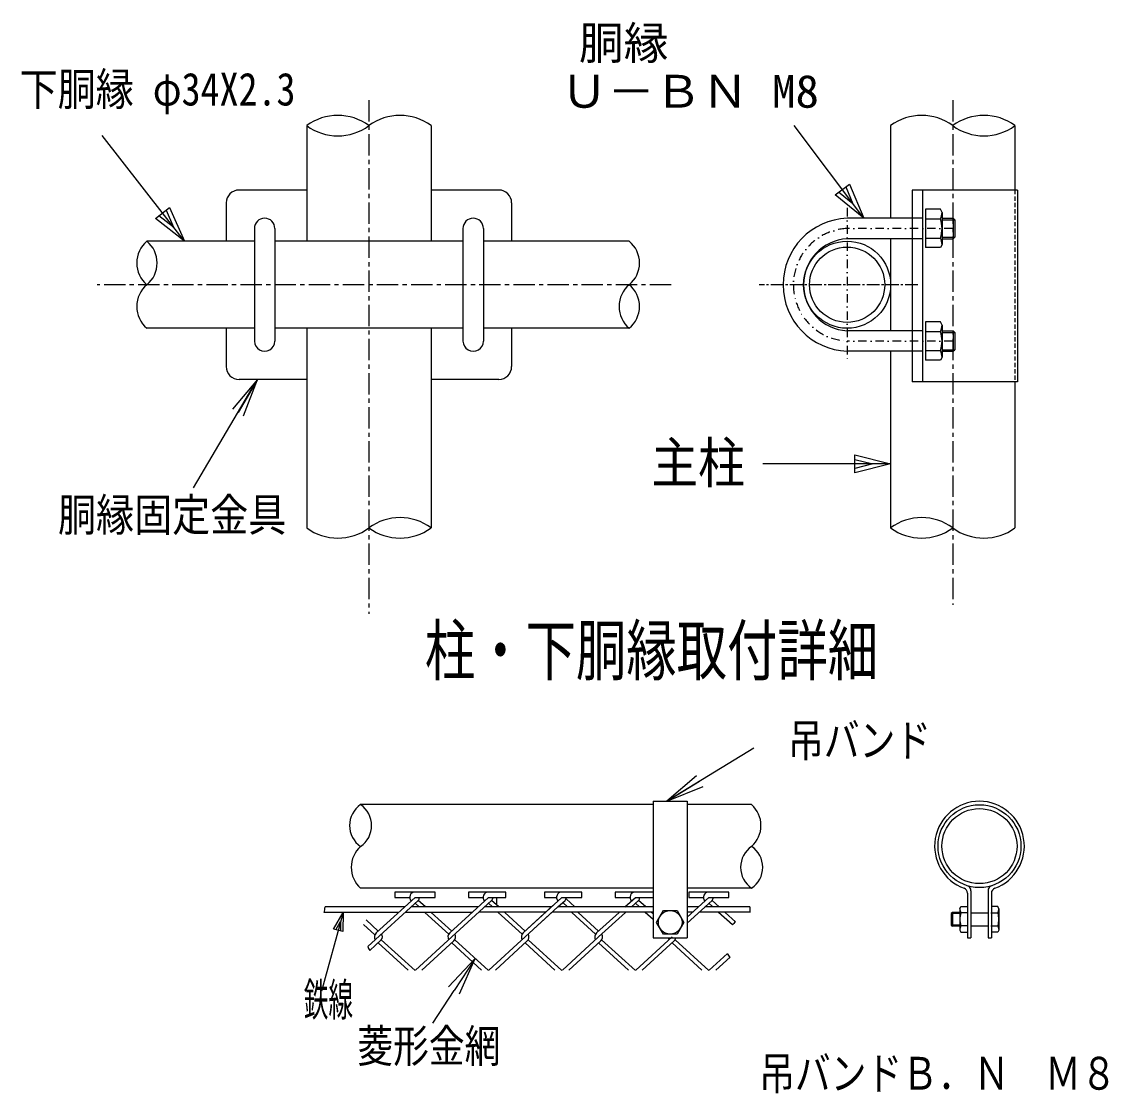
# Model space of a CAD drawing. Units: millimetres, scale not verified. Extents: x -4455 to 4455, y -3150 to 3150.
# Drawn here: x 996 to 2270, y -302 to 954 of the extents above; entities that cross this region are included whole.
import ezdxf
from ezdxf.enums import TextEntityAlignment as Align

# ---------------------------------------------------------------- set-up
doc = ezdxf.new("R2010")
doc.units = ezdxf.units.MM
doc.header["$LTSCALE"] = 20
for name, pattern in [('USER1', [2, 1.25, -0.25, 0.25, -0.25]), ('USER2', [0.375, 0.25, -0.125]), ('USER4', [1.125, 0.75, -0.125, 0.125, -0.125]), ('USER5', [1.01, 0.5, -0.25, 0.01, -0.25])]:
    doc.linetypes.add(name, pattern=pattern)
for name, color, linetype, lineweight in [('0-1_1', 7, 'Continuous', 25), ('0-2_0', 7, 'Continuous', 25), ('0-3_2', 7, 'Continuous', 25), ('0-4_EXTCNT-L', 2, 'Continuous', 25)]:
    doc.layers.add(name, color=color, linetype=linetype, lineweight=lineweight)
doc.styles.add('ＭＳ ゴシック', font='')
doc.styles.get('ＭＳ ゴシック').set_extended_font_data('MS Gothic')

# ---------------------------------------------------------------- blocks, each defined once
blk = doc.blocks.new('C55')
at = {"layer": '0-1_1', "color": 4}
blk.add_line((44756.8, 31910.3), (42756.8, 31910.3), dxfattribs=at)
blk.add_lwpolyline([(44196.8, 32050.3), (44756.8, 31910.3), (44196.8, 31770.3)], close=True, dxfattribs=at)
blk.add_lwpolyline([(44196.8, 31980.3), (44476.8, 31910.3), (44196.8, 31840.3)], dxfattribs=at)
blk = doc.blocks.new('C53')
at = {"layer": '0-1_1', "color": 4}
blk.add_line((30889.1, 37390.3), (31690.8, 39323.4), dxfattribs=at)
blk.add_lwpolyline([(31232.9, 37854), (30889.1, 37390.3), (30974.3, 37961.2)], close=True, dxfattribs=at)
blk.add_lwpolyline([(31168.3, 37880.8), (30996.3, 37648.9), (31038.9, 37934.4)], dxfattribs=at)
blk = doc.blocks.new('C54')
at = {"layer": '0-1_1', "color": 4}
blk.add_line((44336.5, 37750.3), (43250.4, 39198.8), dxfattribs=at)
blk.add_lwpolyline([(44112.6, 38282.3), (44336.5, 37750.3), (43888.5, 38114.4)], close=True, dxfattribs=at)
blk.add_lwpolyline([(44056.6, 38240.3), (44168.5, 37974.3), (43944.5, 38156.3)], dxfattribs=at)
blk = doc.blocks.new('C56')
at = {"layer": '0-1_1', "color": 4}
blk.add_line((94861.1, 25811.8), (94220.6, 23457), dxfattribs=at)
blk.add_lwpolyline([(94579, 25308.2), (94861.1, 25811.8), (94849.2, 25234.7)], close=True, dxfattribs=at)
blk.add_lwpolyline([(94646.6, 25289.8), (94787.6, 25541.6), (94781.7, 25253.1)], dxfattribs=at)
blk = doc.blocks.new('DARROWS')
at = {"layer": '0-2_0', "color": 2}
blk.add_line((0, 0), (-19.982, 0), dxfattribs=at)
blk.add_lwpolyline([(-20, -3.333), (0, 0), (-20, 3.333)], dxfattribs=at)

msp = doc.modelspace()

# ---------------------------------------------------------------- linework, layer by layer
at = {"layer": '0-1_1', "color": 4, "linetype": 'USER1'}
for p, q in [((1403.54, 862.43), (1403.54, 260.3)), ((2088.14, 862.43), (2088.14, 270.71)), ((1758, 645.91), (1085, 645.91))]:
    msp.add_line(p, q, dxfattribs=at)
at = {"layer": '0-1_1'}
for p, q in [((1330.64, 832.43), (1330.64, 696.91)), ((1476.44, 832.43), (1476.44, 696.91)), ((2015.24, 832.43), (2015.24, 723.91)), ((2161.04, 832.43), (2161.04, 756.91)), ((1330.64, 756.91), (1251.25, 756.91)), ((1555.84, 756.91), (1476.44, 756.91)), ((2164.04, 756.91), (2040.66, 756.91)), ((2164.04, 756.91), (2164.04, 531.91)), ((2056.04, 734.41), (2056.04, 689.41)), ((2075.54, 730.66), (2075.54, 693.16)), ((2052.66, 723.91), (1964.24, 723.91)), ((2056.04, 723.16), (2073.81, 723.16)), ((2075.54, 723.91), (2088.74, 723.91)), ((2088.74, 723.91), (2090.54, 722.11)), ((2088.74, 723.91), (2088.74, 699.91)), ((2090.54, 722.11), (2090.54, 701.71)), ((1269.25, 711.91), (1269.25, 579.91)), ((1293.25, 711.91), (1293.25, 579.91)), ((1513.84, 711.91), (1513.84, 579.91)), ((1537.84, 711.91), (1537.84, 579.91)), ((2090.54, 701.71), (2088.74, 699.91)), ((1269.25, 696.91), (1143.25, 696.91)), ((1269.25, 696.91), (1223.54, 696.91)), ((1513.84, 696.91), (1293.25, 696.91)), ((1583.54, 696.91), (1537.84, 696.91)), ((1708.84, 696.91), (1537.84, 696.91)), ((2052.66, 699.91), (1964.24, 699.91)), ((2015.24, 699.91), (2015.24, 591.91)), ((2056.04, 700.67), (2073.81, 700.67)), ((2073.81, 689.41), (2056.04, 689.41)), ((2075.54, 693.16), (2073.81, 689.41)), ((2075.54, 699.91), (2088.74, 699.91)), ((2056.04, 602.41), (2056.04, 557.41)), ((1269.25, 594.91), (1143.25, 594.91)), ((1269.25, 594.91), (1223.54, 594.91)), ((1513.84, 594.91), (1293.25, 594.91)), ((1330.64, 594.91), (1330.64, 360.91)), ((1476.44, 594.91), (1476.44, 360.91)), ((1583.54, 594.91), (1537.84, 594.91)), ((1708.84, 594.91), (1537.84, 594.91)), ((2052.66, 591.91), (1964.24, 591.91)), ((2056.04, 591.15), (2073.81, 591.15)), ((2075.54, 598.66), (2075.54, 561.16)), ((2075.54, 591.91), (2088.74, 591.91)), ((2088.74, 591.91), (2090.54, 590.11)), ((2088.74, 591.91), (2088.74, 567.91)), ((2090.54, 590.11), (2090.54, 569.71)), ((2052.66, 567.91), (1964.24, 567.91)), ((2015.24, 567.91), (2015.24, 360.91)), ((2056.04, 568.67), (2073.81, 568.67)), ((2075.54, 561.16), (2073.81, 557.41)), ((2075.54, 567.91), (2088.74, 567.91)), ((2088.74, 567.91), (2090.54, 569.71)), ((2073.81, 557.41), (2056.04, 557.41)), ((1330.64, 534.91), (1251.25, 534.91)), ((1555.84, 534.91), (1476.44, 534.91)), ((2164.04, 531.91), (2040.66, 531.91)), ((2161.04, 531.91), (2161.04, 360.91)), ((1736.79, 40.49), (1736.79, -119.51)), ((1736.79, 40.49), (1776.79, 40.49)), ((1776.79, 40.49), (1776.79, -119.51)), ((1736.79, 36.49), (1393.8, 36.49)), ((1852.3, 36.49), (1776.79, 36.49)), ((1736.79, -61.51), (1393.8, -61.51)), ((1445.37, -83.51), (1352.25, -83.51)), ((1531.49, -83.51), (1452.89, -83.51)), ((1617.61, -83.51), (1539.01, -83.51)), ((1736.79, -83.51), (1625.13, -83.51)), ((1850.09, -83.51), (1797.37, -83.51)), ((2096.44, -85.5), (2097.59, -83)), ((2096.44, -85.5), (2096.44, -110.5)), ((2097.59, -83), (2105.45, -83)), ((2142.22, -85.5), (2142.22, -110.5)), ((1438.53, -89.79), (1351.04, -89.79)), ((1524.65, -89.79), (1446.05, -89.79)), ((1611.07, -89.51), (1532.47, -89.51)), ((1736.79, -89.51), (1618.59, -89.51)), ((1736.79, -98.31), (1727.49, -89.79)), ((1736.79, -91.42), (1735.01, -89.79)), ((1783.31, -89.51), (1776.79, -89.51)), ((1850.28, -89.51), (1790.83, -89.51)), ((2087.64, -90), (2086.44, -91.2)), ((2086.44, -91.2), (2086.44, -104.8)), ((2087.64, -90), (2087.64, -106)), ((2096.44, -90), (2087.64, -90)), ((2106.01, -90.51), (2097.59, -90.51)), ((2109.45, -90.51), (2129.45, -90.51)), ((2132.65, -90.51), (2141.07, -90.51)), ((2086.44, -104.8), (2087.64, -106)), ((2096.44, -106), (2087.64, -106)), ((2096.44, -110.5), (2097.59, -113)), ((2106.01, -105.49), (2097.59, -105.49)), ((2097.59, -113), (2105.45, -113)), ((2109.45, -105.49), (2129.45, -105.49)), ((2132.65, -105.49), (2141.07, -105.49)), ((2141.07, -113), (2133.45, -113)), ((2142.22, -110.5), (2141.07, -113)), ((1736.79, -119.51), (1776.79, -119.51))]:
    msp.add_line(p, q, dxfattribs=at)
at = {"layer": '0-1_1', "color": 4, "linetype": 'USER5'}
for p, q in [((1964.24, 735.91), (1964.24, 555.91)), ((2088.14, 711.91), (1964.24, 711.91)), ((2088.14, 579.91), (1964.24, 579.91))]:
    msp.add_line(p, q, dxfattribs=at)
at = {"layer": '0-1_1', "color": 4}
for p, q in [((2075.54, 722.11), (2090.54, 722.11)), ((2075.54, 701.71), (2090.54, 701.71)), ((2075.54, 590.11), (2090.54, 590.11)), ((2075.54, 569.71), (2090.54, 569.71)), ((1852.3, -61.51), (1776.79, -61.51)), ((1402.28, -129.89), (1461.35, -75.77)), ((1412.12, -113.99), (1457.59, -72.32)), ((1481.11, -66.05), (1434.07, -66.05)), ((1434.07, -66.05), (1434.07, -72.32)), ((1434.07, -72.32), (1451.31, -72.32)), ((1457.59, -72.32), (1481.11, -72.32)), ((1469.8, -83.51), (1461.35, -75.77)), ((1481.11, -72.32), (1481.11, -66.05)), ((1498.24, -113.99), (1543.71, -72.32)), ((1500.65, -118.67), (1547.47, -75.77)), ((1564.09, -66.05), (1520.19, -66.05)), ((1520.19, -66.05), (1520.19, -72.32)), ((1520.19, -72.32), (1537.43, -72.32)), ((1543.71, -72.32), (1564.09, -72.32)), ((1555.92, -83.51), (1547.47, -75.77)), ((1553.26, -72.32), (1553.26, -81.08)), ((1564.09, -72.32), (1564.09, -66.05)), ((1584.36, -113.99), (1629.83, -72.32)), ((1653.35, -66.05), (1609.44, -66.05)), ((1609.44, -66.05), (1609.44, -72.32)), ((1609.44, -72.32), (1623.55, -72.32)), ((1625.13, -83.51), (1633.59, -75.77)), ((1645.18, -83.51), (1634.68, -73.89)), ((1692.43, -66.05), (1692.43, -72.32)), ((1736.79, -66.05), (1692.43, -66.05)), ((1692.43, -72.32), (1709.68, -72.32)), ((1703.73, -83.51), (1715.95, -72.32)), ((1711.25, -83.51), (1719.71, -75.77)), ((1715.95, -72.32), (1736.79, -72.32)), ((1728.16, -83.51), (1719.71, -75.77)), ((1776.79, -95.49), (1802.07, -72.32)), ((1776.79, -102.38), (1805.83, -75.77)), ((1825.59, -66.05), (1778.55, -66.05)), ((1778.55, -66.05), (1778.55, -72.32)), ((1778.55, -72.32), (1795.79, -72.32)), ((1802.07, -72.32), (1825.59, -72.32)), ((1814.28, -83.51), (1805.83, -75.77)), ((1825.59, -72.32), (1825.59, -66.05)), ((1462.28, -83.51), (1457.59, -79.21)), ((1548.4, -83.51), (1543.71, -79.21)), ((1584.36, -113.99), (1619.36, -81.91)), ((1586.77, -118.67), (1625.13, -83.51)), ((1586.77, -118.67), (1619.36, -88.81)), ((1636.52, -83.51), (1630.83, -78.3)), ((1720.64, -83.51), (1715.95, -79.21)), ((1789.85, -83.51), (1776.79, -83.51)), ((1806.76, -83.51), (1802.07, -79.21)), ((1400.21, -98.69), (1414.51, -111.79)), ((1497.08, -115.4), (1469.12, -89.79)), ((1500.65, -111.78), (1476.64, -89.79)), ((1583.2, -115.4), (1555.24, -89.79)), ((1586.77, -111.78), (1562.76, -89.79)), ((1669.32, -115.4), (1641.36, -89.79)), ((1672.89, -111.78), (1648.88, -89.79)), ((1670.48, -113.99), (1696.89, -89.79)), ((1672.89, -118.67), (1704.41, -89.79)), ((1829.79, -104.62), (1813.61, -89.79)), ((1833.23, -100.88), (1821.13, -89.79)), ((2096.44, -91.2), (2086.44, -91.2)), ((1397.08, -103.9), (1410.54, -116.23)), ((2096.44, -104.8), (2086.44, -104.8)), ((1404.49, -134.4), (1418.09, -121.94)), ((1414.53, -125.56), (1449.49, -157.6)), ((1418.09, -121.94), (1457.59, -158.13)), ((1500.65, -118.67), (1458.16, -157.6)), ((1503.06, -123.35), (1465.68, -157.6)), ((1500.65, -125.56), (1535.61, -157.6)), ((1504.21, -121.94), (1543.71, -158.13)), ((1586.77, -118.67), (1544.28, -157.6)), ((1589.18, -123.35), (1551.8, -157.6)), ((1586.77, -125.56), (1621.73, -157.6)), ((1590.33, -121.94), (1629.83, -158.13)), ((1672.89, -118.67), (1630.4, -157.6)), ((1675.3, -123.35), (1637.92, -157.6)), ((1672.89, -125.56), (1707.85, -157.6)), ((1676.45, -121.94), (1715.95, -158.13)), ((1759.01, -118.67), (1716.52, -157.6)), ((1761.42, -123.35), (1724.04, -157.6)), ((1759.01, -125.56), (1793.98, -157.6)), ((1762.57, -121.94), (1802.07, -158.13)), ((1823.82, -138.2), (1802.64, -157.6)), ((1826.97, -142.2), (1810.16, -157.6))]:
    msp.add_line(p, q, dxfattribs=at)
at = {"layer": '0-1_1', "color": 4, "linetype": 'USER4'}
msp.add_line((2047.2, 645.91), (1861.2, 645.91), dxfattribs=at)
at = {"layer": '0-1_1'}
for points in [[(2075.54, 730.66), (2073.81, 734.41), (2056.04, 734.41)], [(2075.54, 598.66), (2073.81, 602.41), (2056.04, 602.41)], [(2142.22, -85.5), (2141.07, -83), (2133.45, -83)]]:
    msp.add_lwpolyline(points, dxfattribs=at)
at = {"layer": '0-1_1', "color": 4}
msp.add_lwpolyline([(1629.83, -72.32), (1653.35, -72.32), (1653.35, -66.05)], dxfattribs=at)
at = {"layer": '0-1_1'}
for radius in [51, 44.1]:
    msp.add_circle((1964.24, 645.91), radius, dxfattribs=at)
at = {"layer": '0-1_1', "color": 4}
for centre, radius, start, end in [((1367.09, 783.07), 61.36, 53.55557, 126.44465), ((1439.99, 783.07), 61.36, 53.55527, 126.44436), ((2051.69, 783.07), 61.36, 53.55527, 126.44436), ((2124.59, 783.07), 61.36, 53.55527, 126.44436), ((1367.09, 881.79), 61.36, 233.55534, 306.44443), ((2124.59, 881.79), 61.36, 233.55563, 306.44473), ((1164.34, 671.41), 33.09, 129.59811, 230.40164), ((1122.15, 671.41), 33.09, 309.59845, 50.40183), ((1687.74, 671.41), 33.09, 309.59845, 50.40183), ((1164.34, 620.41), 33.09, 129.59836, 230.40189), ((1729.93, 620.41), 33.09, 129.59836, 230.40189), ((1687.74, 620.41), 33.09, 309.59845, 50.40155), ((1439.99, 311.55), 61.36, 53.55527, 126.44436), ((2051.69, 311.55), 61.36, 53.55557, 126.44465), ((1367.09, 410.27), 61.36, 233.55548, 306.44443), ((1439.99, 410.27), 61.36, 233.55563, 306.44473), ((2051.69, 410.27), 61.36, 233.55534, 306.44443), ((2124.59, 410.27), 61.36, 233.55563, 306.44473), ((1457.59, -72.32), 6.27, 90, 222.50017), ((1457.59, -72.32), 5.08, 317.50034, 0), ((1543.71, -72.32), 6.27, 90, 222.50017), ((1543.71, -72.32), 5.08, 317.50034, 0), ((1629.83, -72.32), 6.27, 90, 222.50017), ((1629.84, -72.33), 5.08, 317.50217, 0), ((1715.95, -72.32), 6.27, 90, 222.49869), ((1715.95, -72.32), 5.08, 317.50217, 0), ((1802.07, -72.32), 6.27, 90, 222.49869), ((1802.07, -72.32), 5.08, 317.50217, 0), ((1282.91, -73.43), 70.07, 346.50195, 351.72638), ((1885.6, -152.59), 73.6, 135.36543, 139.32133), ((1416.41, -118.67), 6.35, 132.50044, 210.96289), ((1502.53, -118.67), 6.35, 132.50081, 210.96289), ((1588.65, -118.67), 6.35, 132.50081, 210.96289), ((1674.77, -118.67), 6.35, 132.50044, 210.96289), ((1414.35, -118.5), 5.08, 317.49985, 42.50015), ((1498.77, -118.67), 6.35, 312.50088, 30.96329), ((1584.89, -118.67), 6.35, 312.50088, 30.96329), ((1671.01, -118.67), 6.35, 312.50088, 30.96329), ((1419.32, -124.34), 17.92, 198.04726, 214.15215), ((1833.22, -134.04), 10.28, 203.85423, 232.54781)]:
    msp.add_arc(centre, radius, start, end, dxfattribs=at)
at = {"layer": '0-1_1'}
for centre, radius, start, end in [((2058.4, 730.66), 17.14, 334.02041, 0), ((1281.25, 711.91), 12, 0, 179.99992), ((1525.84, 711.91), 12, 0, 179.99992), ((1967.24, 645.91), 78, 92.20415, 267.79602), ((2038.2, 711.91), 37.34, 342.48089, 17.51953), ((1967.24, 645.91), 54, 93.18465, 266.81534), ((2058.4, 693.16), 17.14, 0, 25.97959), ((2058.4, 598.66), 17.14, 334.02041, 0), ((2038.2, 579.91), 37.34, 342.48089, 17.51953), ((1281.25, 579.91), 12, 179.99992, 0), ((1525.84, 579.91), 12, 179.99992, 0), ((2058.4, 561.16), 17.14, 0, 25.97959), ((2107.86, -85.5), 11.43, 180.00003, 205.97982), ((2130.79, -85.5), 11.43, 334.0202, 0), ((2121.33, -98), 24.9, 162.48053, 197.51919), ((2117.32, -98), 24.9, 342.48083, 17.5195), ((2107.86, -110.5), 11.43, 154.02023, 180.00003), ((1760.89, -118.67), 6.35, 187.62723, 210.96289), ((1757.13, -118.67), 6.35, 312.50088, 352.37272)]:
    msp.add_arc(centre, radius, start, end, dxfattribs=at)
at = {"layer": '0-1_1', "color": 4, "linetype": 'USER5'}
msp.add_arc((1967.24, 645.91), 66, 93.18471, 266.81549, dxfattribs=at)
at = {"layer": '0-2_0'}
for p, q in [((2040.66, 756.91), (2040.66, 531.91)), ((2052.66, 756.91), (2052.66, 531.91)), ((1236.25, 741.91), (1236.25, 696.91)), ((1570.84, 741.91), (1570.84, 696.91)), ((1236.25, 594.91), (1236.25, 549.91)), ((1570.84, 594.91), (1570.84, 549.91)), ((2161.04, 531.91), (2161.24, 531.91)), ((2105.45, -67.25), (2105.45, -119.51)), ((2109.45, -64.38), (2109.45, -119.51)), ((2133.45, -67.25), (2133.45, -119.51)), ((1850.09, -83.51), (1850.29, -89.79)), ((2141.07, -105.49), (2142.22, -110.5)), ((2105.45, -119.51), (2109.45, -119.51))]:
    msp.add_line(p, q, dxfattribs=at)
at = {"layer": '0-2_0', "linetype": 'USER2'}
msp.add_line((2161.04, 756.91), (2161.04, 531.91), dxfattribs=at)
at = {"layer": '0-2_0'}
msp.add_lwpolyline([(2129.45, -64.38), (2129.45, -119.51), (2133.45, -119.51)], dxfattribs=at)
for radius in [48.6, 44]:
    msp.add_circle((2119.45, -12.17), radius, dxfattribs=at)
for centre, radius, start, end in [((1251.25, 741.91), 15, 90, 180), ((1555.84, 741.91), 15, 0, 90), ((1251.25, 549.91), 15, 180, 270), ((1555.84, 549.91), 15, 270, 0), ((2119.45, -12.17), 52.6, 289.95591, 250.04409), ((1410.52, 11.99), 29.66, 124.30723, 235.69277), ((1377.09, 11.99), 29.66, 304.30723, 55.69277), ((1830.43, 11.99), 32.84, 311.75374, 48.24626), ((1415.67, -37.01), 32.84, 131.75374, 228.24626), ((1869.02, -37.01), 29.66, 124.30723, 235.69277), ((1835.59, -37.01), 29.66, 304.30723, 55.69277), ((2099.45, -67.25), 6, 0, 70.04409), ((2103.45, -64.38), 6, 0, 72.95994), ((2135.45, -64.38), 6, 107.04006, 180), ((2139.45, -67.25), 6, 109.95591, 180)]:
    msp.add_arc(centre, radius, start, end, dxfattribs=at)
at = {"layer": '0-3_2'}
for p, q in [((1740.79, -101.51), (1748.79, -87.66)), ((1748.79, -87.66), (1764.79, -87.66)), ((1748.79, -115.37), (1740.79, -101.51)), ((1764.79, -115.37), (1748.79, -115.37))]:
    msp.add_line(p, q, dxfattribs=at)
msp.add_lwpolyline([(1764.79, -87.66), (1772.79, -101.51), (1764.79, -115.37)], dxfattribs=at)
msp.add_circle((1756.79, -101.51), 13.86, dxfattribs=at)
at = {"layer": '0-4_EXTCNT-L', "color": 4}
for p, q in [((1198, 407.85), (1271.47, 532.33)), ((1855, 102.85), (1755.56, 42.05))]:
    msp.add_line(p, q, dxfattribs=at)
at = {"layer": '0-4_EXTCNT-L'}
msp.add_line((1503.3, -181.34), (1478.21, -219.63), dxfattribs=at)

# ---------------------------------------------------------------- block references
at = {"layer": '0-2_0'}
for name, p, xscale, yscale in [('C54', (-1341.52, -2107.36), 0.075, 0.075), ('C55', (-1341.52, -1957.36), 0.075, 0.075), ('C56', (-2345.32, -1101.61), 0.0392, 0.0392)]:
    msp.add_blockref(name, p, dxfattribs=dict(at, xscale=xscale, yscale=yscale))
at = {"layer": '0-2_0', "xscale": 0.075, "yscale": 0.075, "rotation": 60.48528}
msp.add_blockref('C53', (2486.42, -2700.65), dxfattribs=at)
at = {"layer": '0-4_EXTCNT-L', "xscale": 2.25, "yscale": 2.25}
for p, rotation in [((1273, 534.91), 59.44771), ((1753, 40.49), 211.4429), ((1527.96, -143.7), 56.76971)]:
    msp.add_blockref('DARROWS', p, dxfattribs=dict(at, rotation=rotation))

# ---------------------------------------------------------------- texts
at = {"layer": '0-1_1', "color": 4, "style": 'ＭＳ ゴシック'}
msp.add_text(' 胴縁', height=38.48, dxfattribs=at).set_placement((1623.62, 898.58), align=Align.BOTTOM_LEFT)
for s, height, width, p in [('下胴縁 φ34X2.3', 38.48, 0.85, (994, 844.46)), ('Ｕ－ＢＮ M8', 38.48, 1.05, (1628.34, 841.9)), ('主柱', 47.36, 0.85, (1734.58, 399.45)), ('胴縁固定金具', 38.48, 0.85, (1039, 345.46)), ('柱・下胴縁取付詳細', 57.73, 0.75, (1469.07, 171.13)), ('鉄線', 38.48, 0.55, (1327.18, -222.91))]:
    msp.add_text(s, height=height, dxfattribs=dict(at, width=width)).set_placement(p, align=Align.BOTTOM_LEFT)
at = {"layer": '0-4_EXTCNT-L', "color": 4, "style": 'ＭＳ ゴシック', "width": 0.8}
for s, p in [('吊バンド', (1894.99, 81.26)), ('菱形金網', (1390, -277.13)), ('吊バンドＢ．Ｎ\u3000Ｍ８', (1861.12, -309.2))]:
    msp.add_text(s, height=38.42, dxfattribs=at).set_placement(p, align=Align.BOTTOM_LEFT)

doc.saveas('drawing.dxf')
